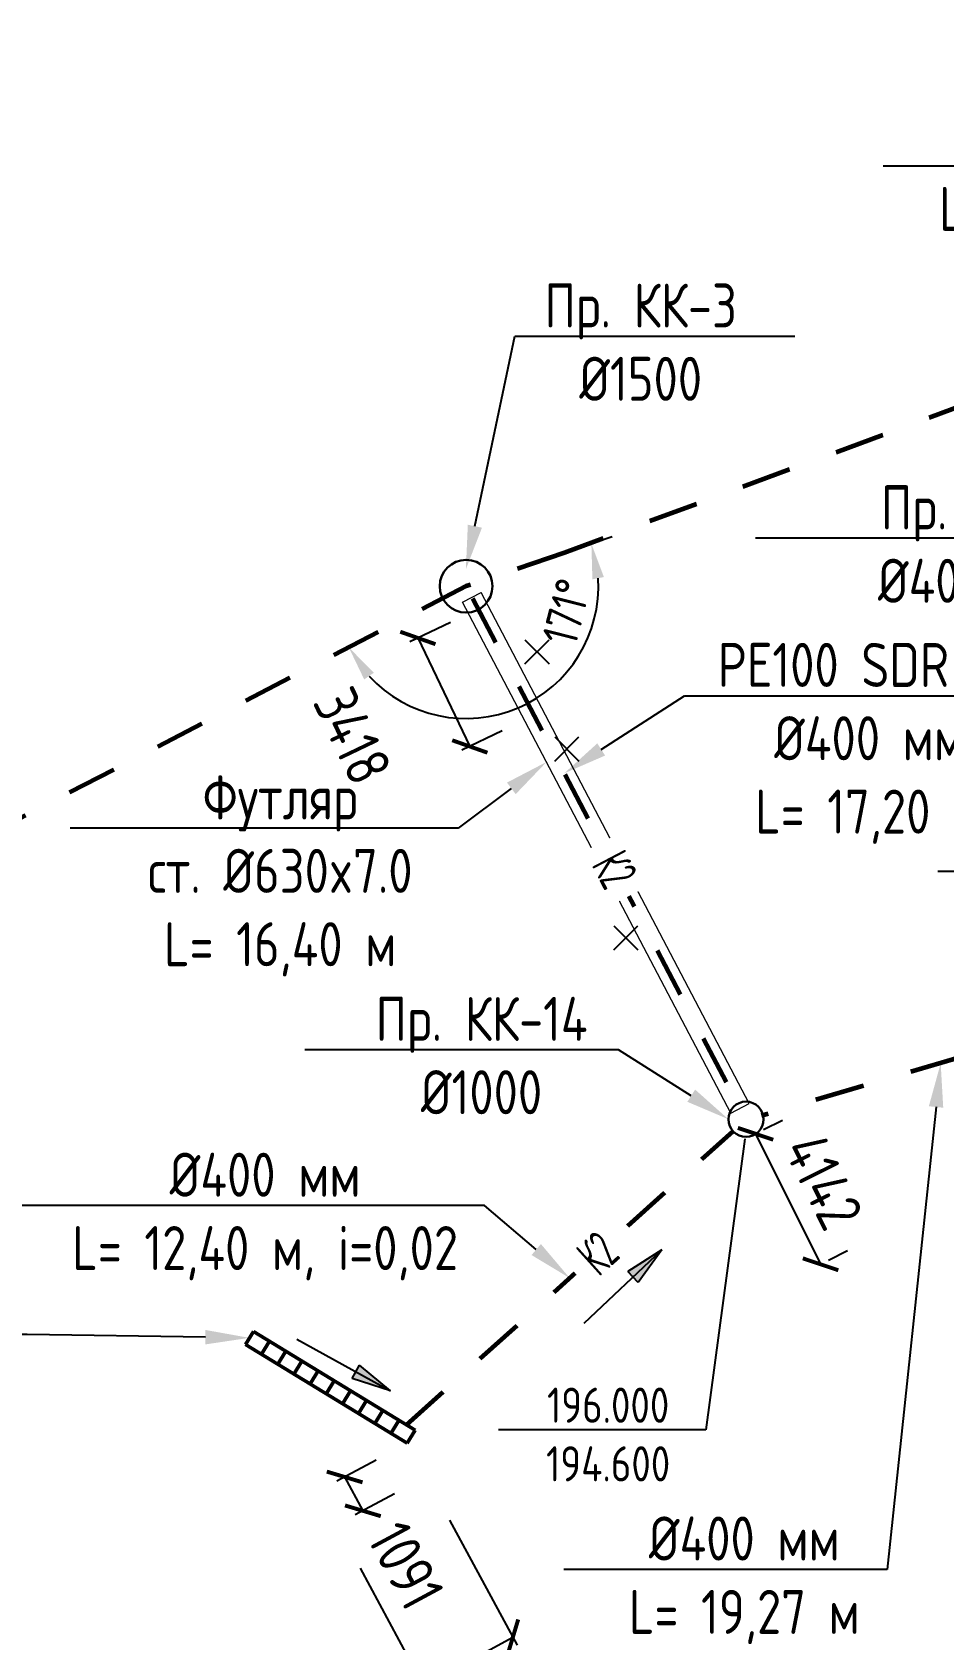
# Model space of a CAD drawing. Header units: millimetres. Extents: x 39361852 to 44659708, y 23030680 to 23754735.
# Drawn here: x 41945829 to 41971735, y 23563158 to 23608832 of the extents above; entities that cross this region are included whole.
import ezdxf
from ezdxf import colors
from ezdxf.entities.mleader import LeaderData, LeaderLine
from ezdxf.math import Vec2, Vec3

# ---------------------------------------------------------------- set-up
doc = ezdxf.new("R2010")
doc.units = ezdxf.units.MM
doc.linetypes.add('Штриховая', pattern=[2822.222233, 1411.111116, -1411.111116])
for name, color, linetype, lineweight in [('В1', 140, 'Continuous', 40), ('ВК_Текст', 7, 'Continuous', 25), ('Колодца К2', 30, 'Continuous', 30), ('Лотки К2', 30, 'Continuous', 30), ('Труба К2', 7, 'Continuous', 60)]:
    doc.layers.add(name, color=color, linetype=linetype, lineweight=lineweight)
doc.layers.add('Выноски', color=7, linetype='Continuous')
doc.styles.add('GOST 2.304', font='GOST_0.TTF')
doc.styles.add('GOST_100', font='cs_gost2304.shx', dxfattribs={"width": 0.7, "height": 300})
doc.styles.get("Standard").update_dxf_attribs({"font": 'arial.ttf'})
doc.dimstyles.new('ISO-25', dxfattribs={"dimtxt": 2.5, "dimasz": 2.5, "dimexe": 1.25, "dimexo": 0.625, "dimtad": 1, "dimtxsty": 'Standard', "dimcen": 2.5, "dimadec": 0, "dimazin": 0, "dimtfac": 1, "dimtmove": 0, "dimatfit": 3, "dimfxl": 1, "dimarcsym": 0})
doc.dimstyles.new('STANDARD$0', dxfattribs={"dimscale": 100, "dimtxt": 2.5, "dimasz": 1, "dimexe": 0.5, "dimexo": 2, "dimgap": 1, "dimtad": 1, "dimdec": 0, "dimzin": 0, "dimdsep": 46, "dimtxsty": 'Standard', "dimblk1": 'OBLIQUE', "dimblk2": 'OBLIQUE', "dimsah": 1, "dimcen": 2, "dimadec": 0, "dimazin": 0, "dimtfac": 1, "dimtdec": 4, "dimtofl": 0, "dimtmove": 2, "dimatfit": 3, "dimldrblk": 'OBLIQUE', "dimfxl": 1, "dimtolj": 1, "dimtzin": 0, "dimarcsym": 0})

# ---------------------------------------------------------------- blocks, each defined once
blk = doc.blocks.new('_ArchTick')
at = {"color": 0, "linetype": 'ByBlock', "const_width": 0.15}
blk.add_lwpolyline([(-0.5, -0.5), (0.5, 0.5)], dxfattribs=at)
blk = doc.blocks.new('*D9')
at = {"color": 0, "lineweight": -2, "transparency": 16777216}
for p, q in [((41955603, 23568267), (41954489, 23567667)), ((41954709, 23567785), (41955227, 23566824)), ((41956121, 23567306), (41955007, 23566706))]:
    blk.add_line(p, q, dxfattribs=at)
at = {"color": 0, "lineweight": -2, "transparency": 16777216, "xscale": 750.0000000000001, "yscale": 750.0000000000001, "zscale": 750.0000000000001}
for p, rotation in [((41954709, 23567785), 118.3189400912867), ((41955227, 23566824), 298.3189400912867)]:
    blk.add_blockref('_ArchTick', p, dxfattribs=dict(at, rotation=rotation))
at = {"color": 0, "transparency": 16777216, "insert": (41956450, 23565272), "char_height": 1250, "attachment_point": 5, "rotation": 298.3189, "style": 'GOST 2.304'}
blk.add_mtext('\\A1;1091', dxfattribs=at)
blk = doc.blocks.new('_Oblique')
at = {"color": 0, "linetype": 'ByBlock', "lineweight": -2}
blk.add_line((-0.5, -0.5), (0.5, 0.5), dxfattribs=at)
blk = doc.blocks.new('*D11')
at = {"color": 0, "lineweight": -2, "transparency": 16777216}
for p, q in [((41957692, 23566562), (41959607, 23563009)), ((41955151, 23565193), (41957065, 23561639)), ((41956947, 23561859), (41959488, 23563229))]:
    blk.add_line(p, q, dxfattribs=at)
at = {"color": 0, "lineweight": -2, "transparency": 16777216, "xscale": 750.0000000000001, "yscale": 750.0000000000001, "zscale": 750.0000000000001}
for p, rotation in [((41959488, 23563229), 28.3189313236025), ((41956947, 23561859), 208.3189313236025)]:
    blk.add_blockref('_ArchTick', p, dxfattribs=dict(at, rotation=rotation))
at = {"color": 0, "transparency": 16777216, "insert": (41959583, 23560011), "char_height": 1250, "attachment_point": 5, "rotation": 28.3189, "style": 'GOST 2.304'}
blk.add_mtext('\\A1;2887', dxfattribs=at)
blk = doc.blocks.new('*D16')
at = {"color": 0, "lineweight": -2, "transparency": 16777216}
blk.add_arc((41996467, 23607173), 3146, 218.5859, 281.1543, dxfattribs=at)
at = {"color": 0, "transparency": 16777216}
for points in [[(41993863, 23605129), (41994153, 23605293), (41993517, 23606082)], [(41997018, 23604243), (41997134, 23603930), (41998014, 23604434)]]:
    blk.add_solid(points, dxfattribs=at)
at = {"color": 0, "transparency": 16777216, "insert": (41995665, 23604983), "char_height": 1000, "attachment_point": 5, "rotation": 339.8701, "style": 'GOST 2.304'}
blk.add_mtext('99°', dxfattribs=at)
blk = doc.blocks.new('*D21')
at = {"color": 0, "lineweight": -2, "transparency": 16777216}
for p, q in [((41967148, 23577914), (41966608, 23577645)), ((41966384, 23577534), (41968232, 23573827)), ((41968995, 23574207), (41968455, 23573938))]:
    blk.add_line(p, q, dxfattribs=at)
at = {"color": 0, "lineweight": -2, "transparency": 16777216, "xscale": 750.0000000000001, "yscale": 750.0000000000001, "zscale": 750.0000000000001}
for p, rotation in [((41966384, 23577534), 116.4889300054848), ((41968232, 23573827), 296.4889300054849)]:
    blk.add_blockref('_ArchTick', p, dxfattribs=dict(at, rotation=rotation))
at = {"color": 0, "transparency": 16777216, "insert": (41968316, 23576182), "char_height": 1250, "attachment_point": 5, "rotation": 296.4889, "style": 'GOST 2.304'}
blk.add_mtext('\\A1;4142', dxfattribs=at)
blk = doc.blocks.new('*U5')
at = {"color": 255}
blk.add_wipeout([(-200, 125), (200, 125), (200, -125), (-200, -125)], dxfattribs=at)
at = {"layer": 'ВК_Текст', "insert": (0, 0), "char_height": 250, "attachment_point": 5, "style": 'GOST_100'}
blk.add_mtext('К2', dxfattribs=at)
blk = doc.blocks.new('_None')
blk = doc.blocks.new('*D30')
at = {"color": 0, "lineweight": -2, "transparency": 16777216}
for p, q in [((41957713, 23592063), (41956565, 23591513)), ((41956790, 23591621), (41958266, 23588538)), ((41959189, 23588980), (41958041, 23588430))]:
    blk.add_line(p, q, dxfattribs=at)
at = {"color": 0, "lineweight": -2, "transparency": 16777216, "xscale": 750.0000000000001, "yscale": 750.0000000000001, "zscale": 750.0000000000001}
for p, rotation in [((41956790, 23591621), 115.5798297973126), ((41958266, 23588538), 295.5798297973126)]:
    blk.add_blockref('_ArchTick', p, dxfattribs=dict(at, rotation=rotation))
at = {"color": 0, "transparency": 16777216, "insert": (41954934, 23588838), "char_height": 1250, "attachment_point": 5, "rotation": 295.5798, "style": 'GOST 2.304'}
blk.add_mtext('\\A1;3418', dxfattribs=at)
blk = doc.blocks.new('*D40')
at = {"color": 0, "lineweight": -2, "transparency": 16777216}
blk.add_line((41961251, 23594141), (41962312, 23594501), dxfattribs=at)
blk.add_arc((41958160, 23593091), 3759, 222.7831, 3.4751, dxfattribs=at)
at = {"color": 0, "transparency": 16777216}
for points in [[(41961749, 23593287), (41962076, 23593351), (41961720, 23594300)], [(41955265, 23590442), (41955538, 23590634), (41954826, 23591355)]]:
    blk.add_solid(points, dxfattribs=at)
at = {"color": 0, "transparency": 16777216, "insert": (41961016, 23592366), "char_height": 1000, "attachment_point": 5, "rotation": 75.7534, "style": 'GOST 2.304'}
blk.add_mtext('171°', dxfattribs=at)
blk = doc.blocks.new('*D41')
at = {"color": 0, "lineweight": -2, "transparency": 16777216}
blk.add_arc((41923628, 23575117), 3046, 232.8806, 8.6015, dxfattribs=at)
at = {"color": 0, "transparency": 16777216}
for points in [[(41926481, 23575521), (41926798, 23575624), (41926330, 23576523)], [(41921669, 23572574), (41921911, 23572803), (41921102, 23573414)]]:
    blk.add_solid(points, dxfattribs=at)
at = {"color": 0, "transparency": 16777216, "insert": (41922898, 23573006), "char_height": 1000, "attachment_point": 5, "rotation": 340.9174, "style": 'GOST 2.304'}
blk.add_mtext('174°', dxfattribs=at)
blk = doc.blocks.new('павыр')
h = blk.add_hatch(color=256)
h.dxf.hatch_style = 1
h.paths.add_polyline_path([(0, 0), (-881, 732), (-985, 542)])
h.paths.add_polyline_path([(-985, 542), (-1090, 352), (0, 0)])
for p, q in [((-2662, 1465), (0, 0)), ((-1090, 352), (-881, 732)), ((0, 0), (-881, 732)), ((0, 0), (-1090, 352))]:
    blk.add_line(p, q)

msp = doc.modelspace()

# ---------------------------------------------------------------- linework, layer by layer
at = {"color": 6, "lineweight": 20}
for p, q in [((41958061.9292, 23592641.9007), (41958585.7085, 23592916.6555)), ((41965678.4821, 23578122.0714), (41958061.9292, 23592641.9007)), ((41966202.2614, 23578396.8262), (41958585.7085, 23592916.6555)), ((41965678.4821, 23578122.0714), (41966202.2614, 23578396.8262))]:
    msp.add_line(p, q, dxfattribs=at)
for p, q in [((41959832.2693, 23591570.53), (41960517.4674, 23590885.332)), ((41959832.2693, 23590885.332), (41960517.4674, 23591570.53)), ((41960679.7001, 23588810.1963), (41961364.8981, 23588124.9983)), ((41960679.7001, 23588124.9983), (41961364.8981, 23588810.1963)), ((41962358.4793, 23583444.046), (41963043.6773, 23582758.848)), ((41962358.4793, 23582758.848), (41963043.6773, 23583444.046))]:
    msp.add_line(p, q)
at = {"layer": 'Колодца К2'}
for centre, radius in [((41958160.3017, 23593091.0023), 750), ((41966114.1161, 23577948.5615), 500)]:
    msp.add_circle(centre, radius, dxfattribs=at)
at = {"layer": 'Лотки К2', "lineweight": 50}
for p, q in [((41952114.2525, 23571922.0001, 379440.185), (41951888.0917, 23571552.2969, 157896.4542)), ((41952114.2525, 23571922.0001, 379440.185), (41956709.4799, 23569110.9325, 116156.8429)), ((41951888.0917, 23571552.2969, 157896.4542), (41956483.319, 23568741.2294, -105386.8878)), ((41952573.7752, 23571640.8933, 353111.8507), (41952347.6144, 23571271.1902, 131568.12)), ((41953033.298, 23571359.7866, 326783.5165), (41952807.1371, 23570990.0834, 105239.7858)), ((41953492.8207, 23571078.6798, 300455.1823), (41953266.6599, 23570708.9767, 78911.4516)), ((41953952.3434, 23570797.573, 274126.8481), (41953726.1826, 23570427.8699, 52583.1174)), ((41954411.8662, 23570516.4663, 247798.5139), (41954185.7053, 23570146.7632, 26254.7832)), ((41954871.3889, 23570235.3595, 221470.1797), (41954645.2281, 23569865.6564, -73.551)), ((41955330.9116, 23569954.2528, 195141.8455), (41955104.7508, 23569584.5496, -26401.8852)), ((41955790.4344, 23569673.146, 168813.5113), (41955564.2735, 23569303.4429, -52730.2194)), ((41956249.9571, 23569392.0393, 142485.1771), (41956023.7963, 23569022.3361, -79058.5536)), ((41956709.4799, 23569110.9325, 116156.8429), (41956483.319, 23568741.2294, -105386.8878))]:
    msp.add_line(p, q, dxfattribs=at)
at = {"layer": 'Труба К2', "linetype": 'Штриховая'}
for p, q in [((41958342.9449, 23592742.8172), (41965940.3718, 23578259.4488)), ((41982986.4423, 23582871.9196), (41966552.0138, 23578042.5106)), ((41956462.0136, 23569262.3166, 130335.4079), (41965746.4705, 23577609.6859))]:
    msp.add_line(p, q, dxfattribs=at)
msp.add_lwpolyline([(42001561.6526, 23598148.6481), (41996467.2787, 23607172.9542), (41960954.8466, 23594040.2428), (41958160.3025, 23593091.0027), (41923627.7974, 23575116.9816), (41883027.3217, 23547746.7495), (41867154.5004, 23542174.091)], dxfattribs=at)

# ---------------------------------------------------------------- block references
msp.add_blockref('павыр', (41956012.8123, 23570231.9587))

# ---------------------------------------------------------------- dimensions: what is measured, and where the dimension line sits
dim = msp.add_angular_dim_2l(base=(41994589.268, 23604649.2797), line1=((42001561.6526, 23598148.6481), (41996467.2787, 23607172.9542)), line2=((41996467.2787, 23607172.9542), (41960954.8466, 23594040.2428)), dimstyle='ISO-25', override={"dimscale": 500, "dimtxt": 2, "dimasz": 2, "dimtxsty": 'GOST 2.304'})
dim.commit()
dim.dimension.update_dxf_attribs({"geometry": '*D16', "text_midpoint": (41995664.5304, 23604982.8857)})
dim = msp.add_angular_dim_2l(base=(41926256.6683, 23573578.3077), line1=((41958160.3025, 23593091.0027), (41923627.7974, 23575116.9816)), line2=((41923627.7974, 23575116.9816), (41883027.3217, 23547746.7495)), dimstyle='ISO-25', override={"dimscale": 500, "dimtxt": 2, "dimasz": 2, "dimtxsty": 'GOST 2.304'})
dim.commit()
dim.dimension.update_dxf_attribs({"geometry": '*D41', "text_midpoint": (41922631.9457, 23572238.3085), "dimtype": 162})
for p1, p2, distance, picture, middle in [((41958614.718, 23592494.34), (41960090.4901, 23589411.3812), -2022.7448, '*D30', (41954933.7048, 23588837.5912)), ((41966253.0898, 23577468.2634), (41968100.3454, 23573761.4485), 146.5598, '*D21', (41968315.5894, 23576182.4018)), ((41954676.1972, 23566073.1861), (41957217.5871, 23567442.6669), -4786.6571, '*D11', (41959582.6938, 23560010.8518))]:
    dim = msp.add_aligned_dim(p1=p1, p2=p2, distance=distance, dimstyle='STANDARD$0', override={"dimscale": 500, "dimasz": 1.5, "dimtxsty": 'GOST 2.304', "dimblk1": 'ArchTick', "dimblk2": 'ArchTick'})
    dim.commit()
    dim.dimension.update_dxf_attribs({"geometry": picture, "text_midpoint": middle})
dim = msp.add_linear_dim(base=(41955226.9902, 23566824.3707), p1=(41956483.319, 23568741.2294), p2=(41957001.0916, 23567780.3824), angle=298.31894009, dimstyle='STANDARD$0', override={"dimscale": 500, "dimasz": 1.5, "dimtxsty": 'GOST 2.304', "dimblk1": 'ArchTick', "dimblk2": 'ArchTick'})
dim.commit()
dim.dimension.update_dxf_attribs({"geometry": '*D9', "text_midpoint": (41956449.6573, 23565272.0363), "dimtype": 161})

# ---------------------------------------------------------------- leaders
at = {"layer": 'Выноски', "color": 0, "lineweight": -2}
ml = msp.add_multileader_mtext('Standard', dxfattribs=at)
ml.set_content('{\\C0;PE100 SDR 26\\P%%C630 мм\\PL= 10,40 м}', color=5, style='GOST 2.304')
ml.set_leader_properties(lineweight=-3)
ml.build(insert=Vec2(0, 0))
ml.multileader.update_dxf_attribs({"text_left_attachment_type": 6, "text_right_attachment_type": 6, "dogleg_length": 1, "arrow_head_size": 1250, "scale": 500})
ctx = ml.context
ctx.base_point, ctx.scale, ctx.char_height, ctx.arrow_head_size, ctx.landing_gap_size, ctx.plane_origin = Vec3(42005618.8348, 23607328.3597), 500, 1250, 1250, 900, Vec3(42000693.4467, 23585545.5092)
ctx.left_attachment, ctx.right_attachment, ctx.text_align_type = 6, 6, 1
notes = []
notes.append((ctx, [(0, (1, 1, 0), (42005518.987, 23607328.3597), (1, 0), 99.8478, [(1, [(41999014.4657, 23602660.8012)], 0, [])])]))
ctx.mtext.insert, ctx.mtext.width, ctx.mtext.alignment, ctx.mtext.flow_direction = Vec3(42010779.9141, 23608828.3597), 10595.712352, 2, 5
ml = msp.add_multileader_mtext('Standard', dxfattribs=at)
ml.set_content('{\\C0;%%C600 мм\\PL= 40,82 м}', color=5, style='GOST 2.304')
ml.set_leader_properties(lineweight=-3)
ml.build(insert=Vec2(0, 0))
ml.multileader.update_dxf_attribs({"text_left_attachment_type": 6, "text_right_attachment_type": 6, "dogleg_length": 1, "arrow_head_size": 1250, "scale": 500})
ctx = ml.context
ctx.base_point, ctx.scale, ctx.char_height, ctx.arrow_head_size, ctx.landing_gap_size, ctx.plane_origin = Vec3(41970920.5795, 23605020.9693), 500, 1250, 1250, 900, Vec3(41968235.1776, 23585190.5943)
ctx.left_attachment, ctx.right_attachment, ctx.text_align_type = 6, 6, 1
notes.append((ctx, [(1, (1, 1, 0), (41979198.1971, 23605020.9693), (-1, 0), 99.8478, [(1, [(41980738.9911, 23601345.129)], 0, [])])]))
ctx.mtext.insert, ctx.mtext.alignment, ctx.mtext.flow_direction = Vec3(41975009.4644, 23606520.9693), 2, 5
ml = msp.add_multileader_mtext('Standard', dxfattribs=at)
ml.set_content('{\\C0;Пр. КК-3\\P%%C1500}', color=5, style='GOST 2.304')
ml.set_leader_properties(lineweight=-3)
ml.build(insert=Vec2(0, 0))
ml.multileader.update_dxf_attribs({"text_left_attachment_type": 6, "text_right_attachment_type": 6, "dogleg_length": 1, "arrow_head_size": 1250, "scale": 500})
ctx = ml.context
ctx.base_point, ctx.scale, ctx.char_height, ctx.arrow_head_size, ctx.landing_gap_size, ctx.plane_origin = Vec3(41959644.2817, 23600192.5918), 500, 1250, 1250, 900, Vec3(41954735.4411, 23590645.9071)
ctx.left_attachment, ctx.right_attachment, ctx.text_align_type = 6, 6, 1
notes.append((ctx, [(0, (1, 1, 0), (41959544.4339, 23600192.5918), (1, 0), 99.8478, [(1, [(41958153.3024, 23593572.7338)], 0, [])])]))
ctx.mtext.insert, ctx.mtext.alignment, ctx.mtext.flow_direction = Vec3(41963121.5691, 23601692.5918), 2, 5
ml = msp.add_multileader_mtext('Standard', dxfattribs=at)
ml.set_content('{\\C0;Пр. ж/б лоток ДПЛ-5\\P%%C400, L= 5,5 м, i=0,02}', color=5, style='GOST 2.304')
ml.set_leader_properties(lineweight=-3)
ml.build(insert=Vec2(0, 0))
ml.multileader.update_dxf_attribs({"text_left_attachment_type": 6, "text_right_attachment_type": 6, "dogleg_length": 1, "arrow_head_size": 1250, "scale": 500})
ctx = ml.context
ctx.base_point, ctx.scale, ctx.char_height, ctx.arrow_head_size, ctx.landing_gap_size, ctx.plane_origin = Vec3(41969061.2663, 23594454.0759), 500, 1250, 1250, 900, Vec3(41967717.8092, 23574614.9702)
ctx.left_attachment, ctx.right_attachment, ctx.text_align_type = 6, 6, 1
notes.append((ctx, [(1, (1, 1, 0), (41984548.4979, 23594454.0759), (-1, 0), 99.8478, [(1, [(41983538.7686, 23585770.5291)], 0, [])])]))
ctx.mtext.insert, ctx.mtext.alignment, ctx.mtext.flow_direction = Vec3(41976754.9582, 23595954.0759), 2, 5
ml = msp.add_multileader_mtext('Standard', dxfattribs=at)
ml.set_content('{\\C0;PE100 SDR 26\\P%%C400 мм\\PL= 17,20 м}', color=5, style='GOST 2.304')
ml.set_leader_properties(lineweight=-3)
ml.build(insert=Vec2(0, 0))
ml.multileader.update_dxf_attribs({"text_left_attachment_type": 6, "text_right_attachment_type": 6, "dogleg_length": 1, "arrow_head_size": 1250, "scale": 500})
ctx = ml.context
ctx.base_point, ctx.scale, ctx.char_height, ctx.arrow_head_size, ctx.landing_gap_size, ctx.plane_origin = Vec3(41964466.422, 23589980.8204), 500, 1250, 1250, 900, Vec3(41977601.9559, 23582245.977)
ctx.left_attachment, ctx.right_attachment, ctx.text_align_type = 6, 6, 1
notes.append((ctx, [(0, (1, 1, 0), (41964366.5742, 23589980.8204), (1, 0), 99.8478, [(1, [(41960948.4628, 23587775.7834)], 0, [])])]))
ctx.mtext.insert, ctx.mtext.alignment, ctx.mtext.flow_direction = Vec3(41969627.5013, 23591480.8204), 2, 5
ml = msp.add_multileader_mtext('Standard', dxfattribs=at)
ml.set_content('{\\C0;Футляр\\Pст. %%C630x7.0\\PL= 16,40 м}', color=5, style='GOST 2.304')
ml.set_leader_properties(lineweight=-3)
ml.build(insert=Vec2(0, 0))
ml.multileader.update_dxf_attribs({"text_left_attachment_type": 6, "text_right_attachment_type": 6, "dogleg_length": 1, "arrow_head_size": 1250, "scale": 500})
ctx = ml.context
ctx.base_point, ctx.scale, ctx.char_height, ctx.arrow_head_size, ctx.landing_gap_size, ctx.plane_origin = Vec3(41947926.1799, 23586213.2984), 500, 1250, 1250, 900, Vec3(41916412.4546, 23567832.6589)
ctx.left_attachment, ctx.right_attachment, ctx.text_align_type = 6, 6, 1
notes.append((ctx, [(1, (1, 1, 0), (41957930.0306, 23586213.2984), (-1, 0), 99.8478, [(1, [(41960445.5022, 23588097.972)], 0, [])])]))
ctx.mtext.insert, ctx.mtext.alignment, ctx.mtext.flow_direction = Vec3(41952878.1814, 23587713.2984), 2, 5
ml = msp.add_multileader_mtext('Standard', dxfattribs=at)
ml.set_content('{\\C0;%%C400 мм\\PL= 2,20 м}', color=5, style='GOST 2.304')
ml.set_leader_properties(lineweight=-3)
ml.build(insert=Vec2(0, 0))
ml.multileader.update_dxf_attribs({"text_left_attachment_type": 6, "text_right_attachment_type": 6, "dogleg_length": 1, "arrow_head_size": 1250, "scale": 500})
ctx = ml.context
ctx.base_point, ctx.scale, ctx.char_height, ctx.arrow_head_size, ctx.landing_gap_size, ctx.plane_origin = Vec3(41972321.8253, 23584990.4084), 500, 1250, 1250, 900, Vec3(41969457.7243, 23565160.0335)
ctx.left_attachment, ctx.right_attachment, ctx.text_align_type = 6, 6, 1
notes.append((ctx, [(1, (1, 1, 0), (41979795.297, 23584990.4084), (-1, 0), 99.8478, [(1, [(41983286.69, 23584023.7726)], 0, [])])]))
ctx.mtext.insert, ctx.mtext.alignment, ctx.mtext.flow_direction = Vec3(41976008.6373, 23586490.4084), 2, 5
ml = msp.add_multileader_mtext('Standard', dxfattribs=at)
ml.set_content('{\\C0;Пр. КК-14\\P%%C1000}', color=5, style='GOST 2.304')
ml.set_leader_properties(lineweight=-3)
ml.build(insert=Vec2(0, 0))
ml.multileader.update_dxf_attribs({"text_left_attachment_type": 6, "text_right_attachment_type": 6, "dogleg_length": 1, "arrow_head_size": 1250, "scale": 500})
ctx = ml.context
ctx.base_point, ctx.scale, ctx.char_height, ctx.arrow_head_size, ctx.landing_gap_size, ctx.plane_origin = Vec3(41954808.4528, 23579924.3309), 500, 1250, 1250, 900, Vec3(41921581.0685, 23557683.2484)
ctx.left_attachment, ctx.right_attachment, ctx.text_align_type = 6, 6, 1
notes.append((ctx, [(1, (1, 1, 0), (41962489.2155, 23579924.3309), (-1, 0), 99.8478, [(1, [(41965614.1161, 23577948.5615)], 0, [])])]))
ctx.mtext.insert, ctx.mtext.alignment, ctx.mtext.flow_direction = Vec3(41958598.9102, 23581424.3309), 2, 5
ml = msp.add_multileader_mtext('Standard', dxfattribs=at)
ml.set_content('{\\C0;%%C400 мм\\PL= 19,27 м}', color=5, style='GOST 2.304')
ml.set_leader_properties(lineweight=-3)
ml.build(insert=Vec2(0, 0))
ml.multileader.update_dxf_attribs({"text_left_attachment_type": 6, "text_right_attachment_type": 6, "dogleg_length": 1, "arrow_head_size": 1250, "scale": 500})
ctx = ml.context
ctx.base_point, ctx.scale, ctx.char_height, ctx.arrow_head_size, ctx.landing_gap_size, ctx.plane_origin = Vec3(41962112.3298, 23565160.7113), 500, 1250, 1250, 900, Vec3(41976208.7693, 23565399.6611)
ctx.left_attachment, ctx.right_attachment, ctx.text_align_type = 6, 6, 1
notes.append((ctx, [(1, (1, 1, 0), (41970121.8988, 23565160.7113), (-1, 0), 99.8478, [(1, [(41971645.3233, 23579539.2267)], 0, [])])]))
ctx.mtext.insert, ctx.mtext.alignment, ctx.mtext.flow_direction = Vec3(41966067.1904, 23566660.7113), 2, 5
ml = msp.add_multileader_mtext('Standard', dxfattribs=at)
ml.set_content('{\\C0;%%C400 мм\\PL= 12,40 м, i=0,02}', color=5, style='GOST 2.304')
ml.set_leader_properties(lineweight=-3)
ml.build(insert=Vec2(0, 0))
ml.multileader.update_dxf_attribs({"text_left_attachment_type": 6, "text_right_attachment_type": 6, "dogleg_length": 1, "arrow_head_size": 1250, "scale": 500})
ctx = ml.context
ctx.base_point, ctx.scale, ctx.char_height, ctx.arrow_head_size, ctx.landing_gap_size, ctx.plane_origin = Vec3(41946316.6995, 23575497.106), 500, 1250, 1250, 900, Vec3(41973661.8764, 23560294.3702)
ctx.left_attachment, ctx.right_attachment, ctx.text_align_type = 6, 6, 1
notes.append((ctx, [(1, (1, 1, 0), (41958683.8453, 23575497.106), (-1, 0), 99.8478, [(1, [(41961104.2421, 23573436.0012)], 0, [])])]))
ctx.mtext.insert, ctx.mtext.alignment, ctx.mtext.flow_direction = Vec3(41952450.3485, 23576997.106), 2, 5
ml = msp.add_multileader_mtext('Standard', dxfattribs=at)
ml.set_content('{\\C0;Пр. ж/б лоток\\PДПЛ-6\\P%%C400 L= 5,5 м}', color=5, style='GOST 2.304')
ml.set_leader_properties(lineweight=-3)
ml.build(insert=Vec2(0, 0))
ml.multileader.update_dxf_attribs({"text_left_attachment_type": 6, "text_right_attachment_type": 6, "dogleg_length": 1, "arrow_head_size": 1250, "scale": 500})
ctx = ml.context
ctx.base_point, ctx.scale, ctx.char_height, ctx.arrow_head_size, ctx.landing_gap_size, ctx.plane_origin = Vec3(41934727.0744, 23571831.9484), 500, 1250, 1250, 900, Vec3(41932034.1169, 23557569.2294)
ctx.left_attachment, ctx.right_attachment, ctx.text_align_type = 6, 6, 1
notes.append((ctx, [(1, (1, 1, 0), (41945687.8586, 23571831.9484), (-1, 0), 99.8478, [(1, [(41952001.1721, 23571737.1485)], 0, [])])]))
ctx.mtext.insert, ctx.mtext.alignment, ctx.mtext.flow_direction = Vec3(41940157.5426, 23573331.9484), 2, 5
for ctx, leaders in notes:
    for number, flags, end, landing, length, lines in leaders:
        leader = LeaderData()
        leader.index, (leader.has_last_leader_line, leader.has_dogleg_vector, leader.attachment_direction) = number, flags
        leader.last_leader_point, leader.dogleg_vector, leader.dogleg_length = Vec3(end), Vec3(landing), length
        for number, points, colour, breaks in lines:
            line = LeaderLine()
            line.index, line.vertices, line.color, line.breaks = number, Vec3.list(points), colors.encode_raw_color(colour), breaks
            leader.lines.append(line)
        ctx.leaders.append(leader)

# ---------------------------------------------------------------- next in the draw order: block references
at = {"layer": 'ВК_Текст'}
for p, xscale, yscale, zscale, rotation in [((41962382.7541, 23585041.5196), 4.266666666666672, 4.266666666666672, 4.266666666666672, 297.679802992805), ((41961899.6443, 23574139.1888, 54120.6472), 4.266666666666671, 4.266666666666671, 4.266666666666671, 41.95773473469641)]:
    msp.add_blockref('*U5', p, dxfattribs=dict(at, xscale=xscale, yscale=yscale, zscale=zscale, rotation=rotation))

# ---------------------------------------------------------------- next in the draw order: leaders
at = {"layer": 'В1', "color": 0, "linetype": 'ByBlock', "lineweight": -3}
ml = msp.add_multileader_mtext('Standard', dxfattribs=at)
ml.set_content('{\\C0;196.000\\P194.600}', color=5, style='GOST 2.304')
ml.set_leader_properties(lineweight=-3)
ml.set_arrow_properties(name='NONE')
ml.build(insert=Vec2(0, 0))
ml.multileader.update_dxf_attribs({"text_left_attachment_type": 6, "text_right_attachment_type": 6, "dogleg_length": 1, "arrow_head_size": 1000, "scale": 500})
ctx = ml.context
ctx.base_point, ctx.scale, ctx.char_height, ctx.arrow_head_size, ctx.landing_gap_size, ctx.plane_origin = Vec3(41959437.9596, 23569124.6503), 500, 1000, 1000, 900, Vec3(41971704.7421, 23556191.1972)
ctx.left_attachment, ctx.right_attachment, ctx.text_align_type = 6, 6, 1
notes = []
notes.append((ctx, [(1, (1, 1, 0), (41964974.9892, 23569124.6503), (-1, 0), 20.0889, [(0, [(41966080.7332, 23577392.7078)], 0, [])])]))
ctx.mtext.insert, ctx.mtext.alignment, ctx.mtext.flow_direction = Vec3(41962196.43, 23570324.6503), 2, 5
ctx.mtext.has_bg_fill, ctx.mtext.bg_color, ctx.mtext.bg_scale_factor, ctx.mtext.bg_transparency, ctx.mtext.use_window_bg_color = 1, -1027028792, 1.5, 0, 1
for ctx, leaders in notes:
    for number, flags, end, landing, length, lines in leaders:
        leader = LeaderData()
        leader.index, (leader.has_last_leader_line, leader.has_dogleg_vector, leader.attachment_direction) = number, flags
        leader.last_leader_point, leader.dogleg_vector, leader.dogleg_length = Vec3(end), Vec3(landing), length
        for number, points, colour, breaks in lines:
            line = LeaderLine()
            line.index, line.vertices, line.color, line.breaks = number, Vec3.list(points), colors.encode_raw_color(colour), breaks
            leader.lines.append(line)
        ctx.leaders.append(leader)

# ---------------------------------------------------------------- next in the draw order: block references
at = {"rotation": 72.24526411103506}
msp.add_blockref('павыр', (41963718.8704, 23574242.0359), dxfattribs=at)

# ---------------------------------------------------------------- next in the draw order: dimensions: what is measured, and where the dimension line sits
dim = msp.add_angular_dim_2l(base=(41957805.5391, 23589348.4626), line1=((41960954.8466, 23594040.2428), (41958160.3025, 23593091.0027)), line2=((41958160.3025, 23593091.0027), (41923627.7974, 23575116.9816)), dimstyle='ISO-25', override={"dimscale": 500, "dimtxt": 2, "dimasz": 2, "dimtxsty": 'GOST 2.304'})
dim.commit()
dim.dimension.update_dxf_attribs({"geometry": '*D40', "text_midpoint": (41961804.0038, 23592165.8518), "dimtype": 162})

doc.saveas('drawing.dxf')
